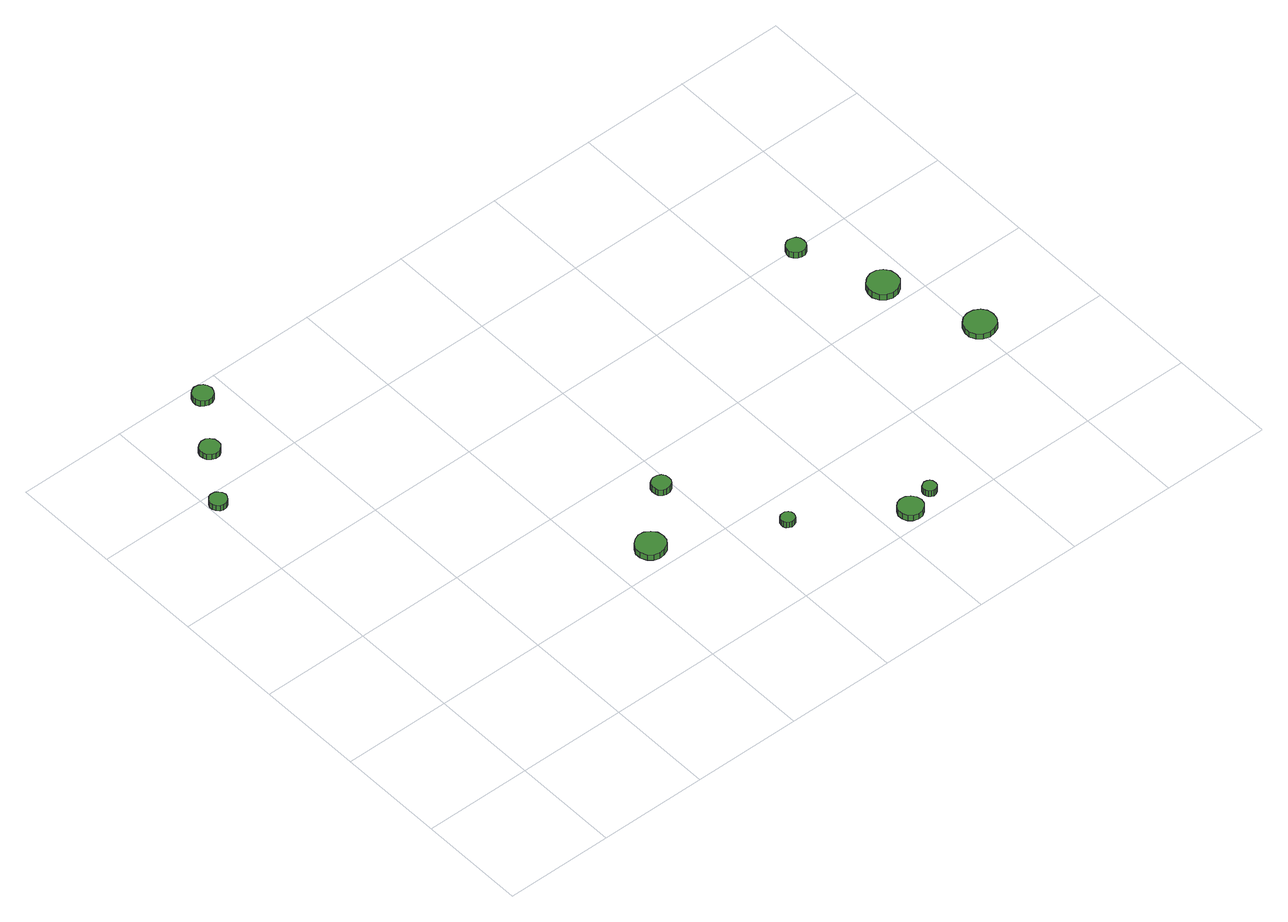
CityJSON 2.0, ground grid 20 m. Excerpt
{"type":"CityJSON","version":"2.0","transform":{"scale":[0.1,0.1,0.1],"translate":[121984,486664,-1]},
"CityObjects":{
"tree1":{"type":"SolitaryVegetationObject","attributes":{"function":"something"},"geometry":[{"type":"MultiSurface","lod":"1","boundaries":[[[0,1,2,3,4,5,6,7,8,9,10,11,12,13,14]],[[15,16,17,18,19,20,21,22,23,24,25,26,27,28,29]],[[0,29,28,1]],[[1,28,27,2]],[[2,27,26,3]],[[3,26,25,4]],[[4,25,24,5]],[[5,24,23,6]],[[6,23,22,7]],[[7,22,21,8]],[[8,21,20,9]],[[9,20,19,10]],[[10,19,18,11]],[[11,18,17,12]],[[12,17,16,13]],[[13,16,15,14]],[[14,15,29,0]]]}]},
"tree2":{"type":"SolitaryVegetationObject","attributes":{"function":"something"},"geometry":[{"type":"MultiSurface","lod":"1","boundaries":[[[30,31,32,33,34,35,36,37,38,39,40,41,42,43,44]],[[45,46,47,48,49,50,51,52,53,54,55,56,57,58,59]],[[30,59,58,31]],[[31,58,57,32]],[[32,57,56,33]],[[33,56,55,34]],[[34,55,54,35]],[[35,54,53,36]],[[36,53,52,37]],[[37,52,51,38]],[[38,51,50,39]],[[39,50,49,40]],[[40,49,48,41]],[[41,48,47,42]],[[42,47,46,43]],[[43,46,45,44]],[[44,45,59,30]]]}]},
"tree3":{"type":"SolitaryVegetationObject","attributes":{"function":"something"},"geometry":[{"type":"MultiSurface","lod":"1","boundaries":[[[60,61,62,63,64,65,66,67,68,69,70,71,72,73,74]],[[75,76,77,78,79,80,81,82,83,84,85,86,87,88,89]],[[60,89,88,61]],[[61,88,87,62]],[[62,87,86,63]],[[63,86,85,64]],[[64,85,84,65]],[[65,84,83,66]],[[66,83,82,67]],[[67,82,81,68]],[[68,81,80,69]],[[69,80,79,70]],[[70,79,78,71]],[[71,78,77,72]],[[72,77,76,73]],[[73,76,75,74]],[[74,75,89,60]]]}]},
"tree4":{"type":"SolitaryVegetationObject","attributes":{"function":"something"},"geometry":[{"type":"MultiSurface","lod":"1","boundaries":[[[90,91,92,93,94,95,96,97,98,99,100,101,102,103,104]],[[105,106,107,108,109,110,111,112,113,114,115,116,117,118,119]],[[90,119,118,91]],[[91,118,117,92]],[[92,117,116,93]],[[93,116,115,94]],[[94,115,114,95]],[[95,114,113,96]],[[96,113,112,97]],[[97,112,111,98]],[[98,111,110,99]],[[99,110,109,100]],[[100,109,108,101]],[[101,108,107,102]],[[102,107,106,103]],[[103,106,105,104]],[[104,105,119,90]]]}]},
"tree5":{"type":"SolitaryVegetationObject","attributes":{"function":"something"},"geometry":[{"type":"MultiSurface","lod":"1","boundaries":[[[120,121,122,123,124,125,126,127,128,129,130,131,132,133,134]],[[135,136,137,138,139,140,141,142,143,144,145,146,147,148,149]],[[120,149,148,121]],[[121,148,147,122]],[[122,147,146,123]],[[123,146,145,124]],[[124,145,144,125]],[[125,144,143,126]],[[126,143,142,127]],[[127,142,141,128]],[[128,141,140,129]],[[129,140,139,130]],[[130,139,138,131]],[[131,138,137,132]],[[132,137,136,133]],[[133,136,135,134]],[[134,135,149,120]]]}]},
"tree6":{"type":"SolitaryVegetationObject","attributes":{"function":"something"},"geometry":[{"type":"MultiSurface","lod":"1","boundaries":[[[150,151,152,153,154,155,156,157,158,159,160,161,162,163,164]],[[165,166,167,168,169,170,171,172,173,174,175,176,177,178,179]],[[150,179,178,151]],[[151,178,177,152]],[[152,177,176,153]],[[153,176,175,154]],[[154,175,174,155]],[[155,174,173,156]],[[156,173,172,157]],[[157,172,171,158]],[[158,171,170,159]],[[159,170,169,160]],[[160,169,168,161]],[[161,168,167,162]],[[162,167,166,163]],[[163,166,165,164]],[[164,165,179,150]]]}]},
"tree7":{"type":"SolitaryVegetationObject","attributes":{"function":"something"},"geometry":[{"type":"MultiSurface","lod":"1","boundaries":[[[180,181,182,183,184,185,186,187,188,189,190,191,192,193,194]],[[195,196,197,198,199,200,201,202,203,204,205,206,207,208,209]],[[180,209,208,181]],[[181,208,207,182]],[[182,207,206,183]],[[183,206,205,184]],[[184,205,204,185]],[[185,204,203,186]],[[186,203,202,187]],[[187,202,201,188]],[[188,201,200,189]],[[189,200,199,190]],[[190,199,198,191]],[[191,198,197,192]],[[192,197,196,193]],[[193,196,195,194]],[[194,195,209,180]]]}]},
"tree8":{"type":"SolitaryVegetationObject","attributes":{"function":"something"},"geometry":[{"type":"MultiSurface","lod":"1","boundaries":[[[210,211,212,213,214,215,216,217,218,219,220,221,222,223,224]],[[225,226,227,228,229,230,231,232,233,234,235,236,237,238,239]],[[210,239,238,211]],[[211,238,237,212]],[[212,237,236,213]],[[213,236,235,214]],[[214,235,234,215]],[[215,234,233,216]],[[216,233,232,217]],[[217,232,231,218]],[[218,231,230,219]],[[219,230,229,220]],[[220,229,228,221]],[[221,228,227,222]],[[222,227,226,223]],[[223,226,225,224]],[[224,225,239,210]]]}]},
"tree9":{"type":"SolitaryVegetationObject","attributes":{"function":"something"},"geometry":[{"type":"MultiSurface","lod":"1","boundaries":[[[240,241,242,243,244,245,246,247,248,249,250,251,252,253,254]],[[255,256,257,258,259,260,261,262,263,264,265,266,267,268,269]],[[240,269,268,241]],[[241,268,267,242]],[[242,267,266,243]],[[243,266,265,244]],[[244,265,264,245]],[[245,264,263,246]],[[246,263,262,247]],[[247,262,261,248]],[[248,261,260,249]],[[249,260,259,250]],[[250,259,258,251]],[[251,258,257,252]],[[252,257,256,253]],[[253,256,255,254]],[[254,255,269,240]]]}]},
"tree10":{"type":"SolitaryVegetationObject","attributes":{"function":"something"},"geometry":[{"type":"MultiSurface","lod":"1","boundaries":[[[270,271,272,273,274,275,276,277,278,279,280,281,282,283,284]],[[285,286,287,288,289,290,291,292,293,294,295,296,297,298,299]],[[270,299,298,271]],[[271,298,297,272]],[[272,297,296,273]],[[273,296,295,274]],[[274,295,294,275]],[[275,294,293,276]],[[276,293,292,277]],[[277,292,291,278]],[[278,291,290,279]],[[279,290,289,280]],[[280,289,288,281]],[[281,288,287,282]],[[282,287,286,283]],[[283,286,285,284]],[[284,285,299,270]]]}]},
"tree11":{"type":"SolitaryVegetationObject","attributes":{"function":"something"},"geometry":[{"type":"MultiSurface","lod":"1","boundaries":[[[300,301,302,303,304,305,306,307,308,309,310,311,312,313,314]],[[315,316,317,318,319,320,321,322,323,324,325,326,327,328,329]],[[300,329,328,301]],[[301,328,327,302]],[[302,327,326,303]],[[303,326,325,304]],[[304,325,324,305]],[[305,324,323,306]],[[306,323,322,307]],[[307,322,321,308]],[[308,321,320,309]],[[309,320,319,310]],[[310,319,318,311]],[[311,318,317,312]],[[312,317,316,313]],[[313,316,315,314]],[[314,315,329,300]]]}]}
},
"vertices":[
[34,777,19],[32,783,19],[28,789,19],[23,792,19],[16,793,19],[10,791,19],[5,786,19],[2,780,19],[2,774,19],[5,768,19],[10,763,19],[16,761,19],[23,762,19],[28,765,19],[32,771,19],[32,771,7],[28,765,7],[23,762,7],[16,761,7],[10,763,7],[5,768,7],[2,774,7],[2,780,7],[5,786,7],[10,791,7],[16,793,7],[23,792,7],[28,789,7],[32,783,7],[34,777,7],
[102,874,19],[101,882,19],[96,888,19],[90,892,19],[82,893,19],[75,890,19],[69,885,19],[66,878,19],[66,871,19],[69,864,19],[75,859,19],[82,856,19],[90,857,19],[96,861,19],[101,867,19],[101,867,7],[96,861,7],[90,857,7],[82,856,7],[75,859,7],[69,864,7],[66,871,7],[66,878,7],[69,885,7],[75,890,7],[82,893,7],[90,892,7],[96,888,7],[101,882,7],[102,874,7],
[173,973,19],[171,981,19],[167,987,19],[160,991,19],[152,992,19],[145,989,19],[139,984,19],[136,977,19],[136,969,19],[139,962,19],[145,957,19],[152,954,19],[160,955,19],[167,959,19],[171,965,19],[171,965,7],[167,959,7],[160,955,7],[152,954,7],[145,957,7],[139,962,7],[136,969,7],[136,977,7],[139,984,7],[145,989,7],[152,992,7],[160,991,7],[167,987,7],[171,981,7],[173,973,7],
[505,243,22],[503,254,22],[496,263,22],[486,269,22],[475,270,22],[465,266,22],[457,259,22],[452,249,22],[452,238,22],[457,227,22],[465,220,22],[475,217,22],[486,218,22],[496,223,22],[503,232,22],[503,232,9],[496,223,9],[486,218,9],[475,217,9],[465,220,9],[457,227,9],[452,238,9],[452,249,9],[457,259,9],[465,266,9],[475,270,9],[486,269,9],[496,263,9],[503,254,9],[505,243,9],
[597,335,22],[596,342,22],[592,348,22],[586,351,22],[578,352,22],[572,350,22],[566,345,22],[564,338,22],[564,331,22],[566,325,22],[572,320,22],[578,318,22],[586,319,22],[592,322,22],[596,328,22],[596,328,9],[592,322,9],[586,319,9],[578,318,9],[572,320,9],[566,325,9],[564,331,9],[564,338,9],[566,345,9],[572,350,9],[578,352,9],[586,351,9],[592,348,9],[596,342,9],[597,335,9],
[696,142,23],[695,147,23],[692,151,23],[687,154,23],[682,154,23],[677,153,23],[673,149,23],[671,144,23],[671,139,23],[673,134,23],[677,131,23],[682,129,23],[687,130,23],[692,132,23],[695,137,23],[695,137,11],[692,132,11],[687,130,11],[682,129,11],[677,131,11],[673,134,11],[671,139,11],[671,144,11],[673,149,11],[677,153,11],[682,154,11],[687,154,11],[692,151,11],[695,147,11],[696,142,11],
[872,30,24],[870,39,24],[864,47,24],[856,52,24],[847,53,24],[838,50,24],[831,44,24],[827,35,24],[827,26,24],[831,17,24],[838,11,24],[847,8,24],[856,9,24],[864,14,24],[870,21,24],[870,21,12],[864,14,12],[856,9,12],[847,8,12],[838,11,12],[831,17,12],[827,26,12],[827,35,12],[831,44,12],[838,50,12],[847,53,12],[856,52,12],[864,47,12],[870,39,12],[872,30,12],
[914,44,24],[913,50,24],[910,54,24],[906,56,24],[901,57,24],[896,55,24],[892,52,24],[890,47,24],[890,42,24],[892,37,24],[896,34,24],[901,32,24],[906,33,24],[910,35,24],[913,39,24],[913,39,11],[910,35,11],[906,33,11],[901,32,11],[896,34,11],[892,37,11],[890,42,11],[890,47,11],[892,52,11],[896,55,11],[901,57,11],[906,56,11],[910,54,11],[913,50,11],[914,44,11],
[1107,592,27],[1106,599,27],[1102,605,27],[1095,608,27],[1088,609,27],[1082,607,27],[1076,602,27],[1073,595,27],[1073,588,27],[1076,582,27],[1082,577,27],[1088,575,27],[1095,575,27],[1102,579,27],[1106,585,27],[1106,585,14],[1102,579,14],[1095,575,14],[1088,575,14],[1082,577,14],[1076,582,14],[1073,588,14],[1073,595,14],[1076,602,14],[1082,607,14],[1088,609,14],[1095,608,14],[1102,605,14],[1106,599,14],[1107,592,14],
[1171,438,26],[1169,449,26],[1162,459,26],[1152,465,26],[1140,466,26],[1129,462,26],[1120,454,26],[1115,444,26],[1115,432,26],[1120,421,26],[1129,413,26],[1140,410,26],[1152,411,26],[1162,417,26],[1169,426,26],[1169,426,13],[1162,417,13],[1152,411,13],[1140,410,13],[1129,413,13],[1120,421,13],[1115,432,13],[1115,444,13],[1120,454,13],[1129,462,13],[1140,466,13],[1152,465,13],[1162,459,13],[1169,449,13],[1171,438,13],
[1231,268,26],[1229,280,26],[1222,289,26],[1212,295,26],[1200,296,26],[1189,293,26],[1180,285,26],[1175,274,26],[1175,262,26],[1180,252,26],[1189,244,26],[1200,240,26],[1212,242,26],[1222,247,26],[1229,257,26],[1229,257,14],[1222,247,14],[1212,242,14],[1200,240,14],[1189,244,14],[1180,252,14],[1175,262,14],[1175,274,14],[1180,285,14],[1189,293,14],[1200,296,14],[1212,295,14],[1222,289,14],[1229,280,14],[1231,268,14]
]}
